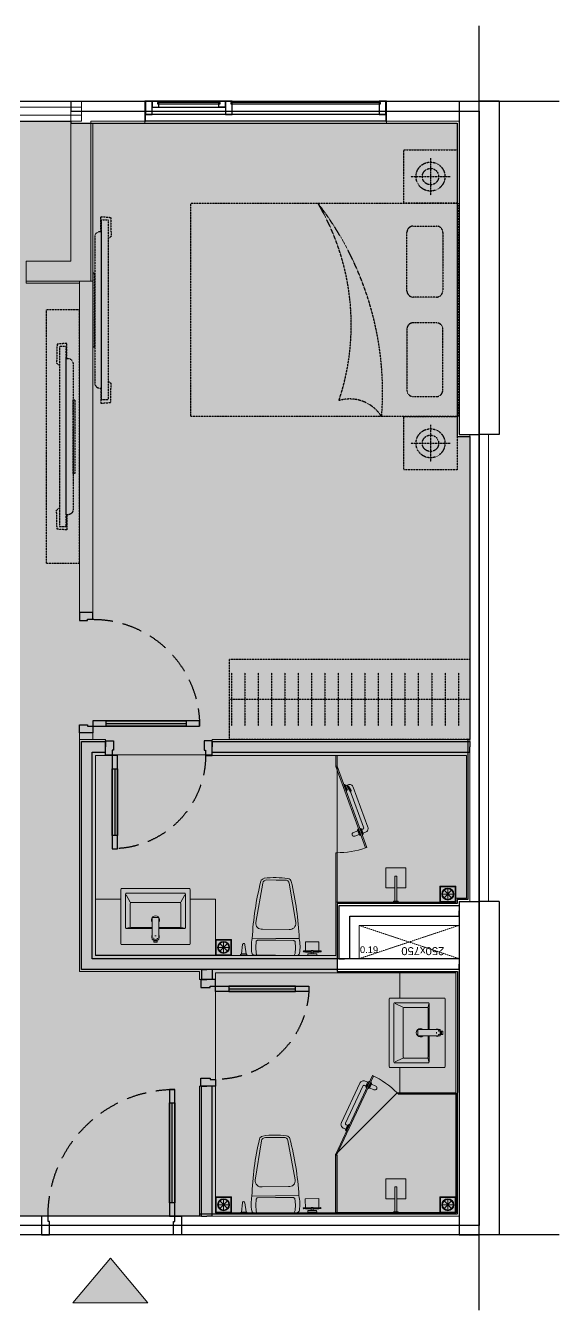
# Model space of a CAD drawing. Header units: millimetres. Extents: x -567 to 9600, y -567 to 9067.
# Drawn here: x 5602 to 9600, y -567 to 9067 of the extents above; entities that cross this region are included whole.
import ezdxf
from ezdxf.enums import TextEntityAlignment as Align

# ---------------------------------------------------------------- set-up
doc = ezdxf.new("R2010")
doc.units = ezdxf.units.MM
for name, pattern in [('3PN B$0$HIDDENX2', [0.75, 0.5, -0.25]), ('DHDASHED4', [1.6, 0.8, -0.8]), ('HIDDEN', [9.525, 6.35, -3.175]), ('Xref Y2-Y4 ME$0$Xref MB Y2.Y4$0$Xr_truc thang N3 tang dien hinh$0$T-Can ho$0$HIDDEN3', [0.2, 0.1, -0.1])]:
    doc.linetypes.add(name, pattern=pattern)
doc.layers.get('0').update_dxf_attribs({"color": 231})
doc.layers.get('DefPoints').update_dxf_attribs({"color": 191})
doc.layers.add('2pn+g2', color=7, linetype='Continuous', true_color=0xeecdb4)
doc.layers.add('A-AREA-SPACE', color=130, linetype='Continuous', plot=False)
doc.layers.add('A-AREA-WALL-CENTER', color=210, linetype='Continuous', plot=False)
for name, color, linetype in [('A-CONC', 2, 'Continuous'), ('A-DOOR', 142, 'Continuous'), ('A-FURN', 251, 'DHDASHED4'), ('A-WALL', 1, 'Continuous')]:
    doc.layers.add(name, color=color, linetype=linetype)
for name, color, linetype, lineweight in [('A-EQPM', 127, 'Continuous', 9), ('A-FNSH', 253, 'Continuous', 9), ('A-Hatch mau co cau', 7, 'Continuous', 9), ('A-RAIL', 153, 'Continuous', 9), ('A-Truc ky thuat', 162, 'Continuous', 0), ('A-WALL-INT', 31, 'Continuous', 20), ('A-WALL-PRTN', 6, 'Continuous', 9)]:
    doc.layers.add(name, color=color, linetype=linetype, lineweight=lineweight)
doc.styles.add('Xref Y2-Y4 ME$0$Xref MB Y2.Y4$0$Xr_truc thang N3 tang dien hinh$0$T-Can ho$0$Arial', font='arial.ttf')

# ---------------------------------------------------------------- blocks, each defined once
blk = doc.blocks.new('*U42')
blk.add_lwpolyline([(0, 0), (0, 250), (750, 250), (750, 0)], close=True)
at = {"linetype": 'Xref Y2-Y4 ME$0$Xref MB Y2.Y4$0$Xr_truc thang N3 tang dien hinh$0$T-Can ho$0$HIDDEN3'}
for points in [[(0, 0), (750, 250)], [(0, 250), (750, 0)]]:
    blk.add_lwpolyline(points, dxfattribs=at)
at = {"style": 'Xref Y2-Y4 ME$0$Xref MB Y2.Y4$0$Xr_truc thang N3 tang dien hinh$0$T-Can ho$0$Arial'}
blk.add_text('0.19', height=50, dxfattribs=at).set_placement((6.6, 42.7))
blk.add_attdef('--', text='', height=88, dxfattribs=at).set_placement((126.6, 189.6), align=Align.MIDDLE_CENTER)
blk = doc.blocks.new('F-PN-GIUONG-2000X1600')
at = {"linetype": 'HIDDEN', "ltscale": 0.3}
for p, q in [((332.5, -150.5), (159.2, -150.5)), ((111.4, -198.4), (111.4, -655.8)), ((380.4, -655.8), (380.4, -198.4)), ((159.2, -703.7), (332.5, -703.7)), ((111.4, -1381), (111.4, -944.2)), ((159.2, -896.3), (332.5, -896.3)), ((380.4, -944.2), (380.4, -1381)), ((332.5, -1428.8), (159.2, -1428.8))]:
    blk.add_line(p, q, dxfattribs=at)
blk.add_lwpolyline([(2000, 0), (2000, -1600), (0, -1600), (0, 0), (2000, 0)], dxfattribs=at)
for centre, radius, start, end in [((2879.5, -182.5), 2316.9, 175.48135, 217.72002), ((808.7, 149.5), 281.8, 212.03819, 286.6668), ((159.2, -198.4), 47.8, 90, 180), ((332.5, -198.4), 47.8, 0, 90), ((2591, -687.7), 1793.5, 161.56279, 210.57443), ((159.2, -655.8), 47.8, 180, 270), ((332.5, -655.8), 47.8, 270, 0), ((159.2, -944.2), 47.8, 90, 180), ((332.5, -944.2), 47.8, 0, 90), ((159.2, -1381), 47.8, 180, 270), ((332.5, -1381), 47.8, 270, 0)]:
    blk.add_arc(centre, radius, start, end, dxfattribs=at)
blk = doc.blocks.new('E-VS-VOISENTAM-01')
at = {"color": 0}
blk.add_lwpolyline([(-105.3, -7.6), (-105.3, -75.1), (-255.3, -75.1), (-255.3, 74.9), (-105.3, 74.9), (-105.3, 7.4)], dxfattribs=at)
for points in [[(-195.1, -7.6), (-6.3, -7.6), (-6.3, 7.4), (-195.1, 7.4)], [(-6.3, -17.9), (0, -17.9), (0, 17.9), (-6.3, 17.9)]]:
    blk.add_lwpolyline(points, close=True, dxfattribs=at)
blk = doc.blocks.new('E-VS-LAVABO-01')
at = {"extrusion": (0, 0, -1)}
for p, q in [((-260, 86), (-260, 494)), ((-254, 500), (254, 500)), ((260, 494), (260, 86)), ((-225, 206), (-225, 459)), ((-219, 465), (219, 465)), ((-190.4, 397.6), (-218.8, 454.4)), ((-190, 213.5), (-190, 389)), ((-184, 395), (184, 395)), ((190, 213.5), (190, 389)), ((190.4, 397.6), (218.8, 454.4)), ((225, 459), (225, 206)), ((-24, 200), (-219, 200)), ((-217.6, 203), (-192.4, 208.4)), ((-24, 207.5), (-184, 207.5)), ((-22, 283.7), (22, 283.7)), ((184, 207.5), (24, 207.5)), ((219, 200), (24, 200)), ((217.6, 203), (192.4, 208.4)), ((-25.4, 150), (-26.5, 150)), ((-24, 150), (-24, 151.6)), ((-15.5, 128.2), (-13.1, 128.2)), ((-12.5, 124.1), (-12.5, 128.5)), ((-12.5, 99.6), (-12.5, 113.7)), ((-10.5, 115.7), (-7.5, 115.7)), ((10.5, 97.6), (-10.5, 97.6)), ((7.5, 115.5), (-7.5, 115.5)), ((5, 145), (-5, 145)), ((7.5, 115.7), (10.5, 115.7)), ((12.5, 123.8), (13.1, 123.8)), ((12.5, 99.6), (12.5, 113.7)), ((13.1, 126), (14.9, 126)), ((14.9, 123.8), (15.5, 123.8)), ((26.5, 150), (25.4, 150)), ((254, 80), (-254, 80))]:
    blk.add_line(p, q, dxfattribs=at)
for p, q in [((-260, 420), (-450, 420)), ((-450, 420), (-450, 0)), ((450, 420), (260, 420)), ((450, 0), (450, 420)), ((-450, 0), (450, 0))]:
    blk.add_line(p, q)
at = {"extrusion": (0, 0, -1), "flags": 128}
for points in [[(24, 119), (24, 281.7), (24, 282.4)], [(-24, 119), (-24, 281.7), (-24, 282.4)], [(-22, 117), (-15.6, 117), (15.6, 117), (22, 117)], [(12, 115), (14.4, 116.3), (15.6, 117)], [(12.8, 128.8), (15.5, 128.8), (15.5, 128.2), (13.1, 128.2), (13.1, 124.4), (15.5, 124.4), (15.5, 123.8), (12.8, 123.8), (15.5, 123.8)], [(11, 114), (10.5, 114), (-10.5, 114), (-11, 114)], [(10.5, 108.1), (0, 108.1), (-10.5, 108.1)], [(-15.6, 117), (-14.4, 116.3), (-12, 115)]]:
    blk.add_lwpolyline(points, dxfattribs=at)
for points in [[(22, 284.4), (-22, 284.4)], [(-12.5, 128.8), (-12.5, 123.8), (-13.1, 123.8), (-13.1, 126), (-14.9, 126), (-14.9, 123.8), (-15.5, 123.8), (-15.5, 128.8), (-14.9, 128.8), (-14.9, 126.6), (-13.1, 126.6), (-13.1, 128.8)]]:
    blk.add_lwpolyline(points, close=True, dxfattribs=at)
at = {"extrusion": (0, 0, -1)}
for centre, radius, start, end in [((254, 494), 6, 0, 90), ((-254, 494), 6, 90, 180), ((219, 459), 6, 0, 90), ((184, 389), 6, 0, 90), ((-184, 389), 6, 90, 180), ((-219, 459), 6, 90, 180), ((0, 265), 31, 320.62686, 219.37314), ((219, 206), 6, 270, 0), ((184, 213.5), 6, 270, 0), ((22, 281.7), 1.99, 0.21514, 90.21353), ((-22, 281.7), 1.99, 89.78647, 179.78486), ((-184, 213.5), 6, 180, 270), ((-219, 206), 6, 180, 270), ((0, 139.7), 27.5, 330.77713, 28.28414), ((0, 139.7), 26.5, 334.91237, 24.22074), ((22, 119), 2, 270, 0), ((12.8, 128.5), 0.298, 89.78647, 179.78486), ((12.8, 124.1), 0.298, 180.21514, 270.21353), ((12.8, 124.1), 0.298, 180.21514, 270.21353), ((10.5, 113.7), 2, 0, 39.64467), ((11, 112.5), 1.5, 0, 90), ((11, 109.6), 1.5, 270, 0), ((10.5, 99.6), 2, 270, 0), ((10.5, 113.7), 2, 40.21561, 90), ((-10.5, 113.7), 2, 90, 139.5327), ((-10.5, 99.6), 2, 180, 270), ((-11, 112.5), 1.5, 90, 180), ((-11, 109.6), 1.5, 180, 270), ((-10.5, 113.7), 2, 140.36277, 180), ((-22, 119), 2, 180, 270), ((0, 139.7), 26.5, 154.68391, 205.08763), ((0, 139.7), 27.5, 151.64819, 209.22287), ((254, 86), 6, 270, 0), ((-254, 86), 6, 180, 270)]:
    blk.add_arc(centre, radius, start, end, dxfattribs=at)
for centre, major_axis, start_param, end_param in [((-22, 282.4), (2, 0), 1.570796, 3.141593), ((22, 282.4), (-2, 0), 3.141593, 4.712389)]:
    blk.add_ellipse(centre, major_axis=major_axis, ratio=0.984382, start_param=start_param, end_param=end_param)
for points, knots in [([(-24, 150.6), (-24, 150.8), (-24, 151.4), (-24, 152.7), (-24, 154.5), (-24, 156.5), (-24, 158.3), (-24, 159.4), (-24, 159.7)], [0, 0, 0, 0, 0.170042, 0.387138, 0.569985, 0.748798, 0.931358, 1, 1, 1, 1]), ([(-10.5, 108.1), (-10.6, 108.1), (-10.7, 108.1), (-10.8, 108.1), (-11, 108.1), (-11, 108.1), (-11, 108.1)], [0, 0, 0, 0, 0.250855, 0.500152, 0.749125, 1, 1, 1, 1]), ([(10.5, 108.1), (10.6, 108.1), (10.7, 108.1), (10.8, 108.1), (11, 108.1), (11, 108.1), (11, 108.1)], [0, 0, 0, 0, 0.250855, 0.500152, 0.749125, 1, 1, 1, 1]), ([(24, 150.6), (24, 150.8), (24, 151.4), (24, 152.7), (24, 154.5), (24, 156.5), (24, 158.3), (24, 159.4), (24, 159.7)], [0, 0, 0, 0, 0.170042, 0.387138, 0.569985, 0.748798, 0.931358, 1, 1, 1, 1])]:
    blk.add_open_spline(points, degree=3, knots=knots)
blk = doc.blocks.new('E-VS-BONCAU-01')
for p, q in [((-145.5, -13.9), (-139.8, 0.5)), ((-148.9, -57.3), (-145.5, -13.9)), ((-146.2, -104.4), (-148.9, -57.3)), ((145.4, -15), (148.5, -58.4)), ((148.5, -58.4), (145.4, -105.5)), ((213.1, -0.8), (265.4, -1)), ((221.8, -9.6), (256.7, -9.7)), ((230.2, -79.4), (221.8, -9.6)), ((256.7, -9.7), (247.7, -79.5)), ((-0.5, -126.3), (-176.3, -125.6)), ((-136.7, -112.2), (-146.2, -104.4)), ((-0.4, -113.3), (-136.7, -112.2)), ((-0.5, -126.3), (-0.5, -126.3)), ((175.4, -127), (-0.5, -126.3)), ((135.8, -113.2), (-0.4, -113.3)), ((145.4, -105.5), (135.8, -113.2)), ((-150.9, -245), (-101.2, -539.8)), ((-100, -194.5), (98.5, -195.2)), ((149, -246.1), (97.1, -540.5)), ((-71.2, -564.4), (-2.2, -564.6)), ((-2.2, -564.6), (66.9, -564.9))]:
    blk.add_line(p, q)
for points in [[(-307.4, -12.3), (-240.3, -12.3), (-240.3, 0.4), (-307.4, 0.4)], [(-324.6, -100.9), (-223.3, -100.9), (-223.3, -24.5), (-324.6, -24.5)], [(-281.4, -35.9), (-281.4, -12.3), (-266.2, -12.3), (-266.2, -35.9)]]:
    blk.add_lwpolyline(points, close=True)
for points in [[(160.1, -0.6), (0, 0), (-160.1, 0.6)], [(139.8, -0.5), (145.4, -15)]]:
    blk.add_lwpolyline(points)
for points in [[(-337.2, -33.4), (-281.4, -33.4), (-281.4, -26.6), (-337.2, -26.6, 1)], [(-210.5, -33.4), (-266.2, -33.4), (-266.2, -26.6), (-210.5, -26.6, -1)]]:
    blk.add_lwpolyline(points, format="xyb", close=True)
for centre, radius, start, end in [((225.4, 2.7), 12.8, 195.93034, 253.62994), ((238.9, -79.4), 8.72, 179.78014, 359.78014), ((253.1, 2.6), 12.8, 285.93034, 343.62994)]:
    blk.add_arc(centre, radius, start, end)
for centre, major_axis, ratio, start_param, end_param in [((-160.1, -17.6), (-12.9, -12.8), 1, 3.926991, 5.363819), ((-160.1, -17.6), (-12.9, -12.8), 1, 3.926991, 5.363819), ((-160.1, -17.6), (-12.9, -12.8), 1, 3.926991, 5.363819), ((160, -18.8), (-12.9, -12.8), 1, 2.490163, 3.926991), ((160, -18.8), (-12.9, -12.8), 1, 2.490163, 3.926991), ((-309.7, -59.9), (-491.9, 11.9), 0.754969, 2.992228, 3.290957), ((1638.9, -88), (-275.8, 1956.4), 0.917923, 1.461172, 1.68042), ((-105.7, -239.6), (-32.1, 32.3), 1, 5.374496, 7.190108), ((103.9, -240.4), (-32.3, -32.1), 1, 2.23467, 4.050282), ((-85.9, -545.6), (-22.1, -22), 1, -0.518895, 0.614897), ((-85.9, -545.6), (-22.1, -22), 1, -0.518895, 0.614897), ((-71, -533.5), (-21.8, 21.9), 1, 0.993435, 2.351364), ((-9.9, -27.7), (-393.7, -390.7), 1, 0.641923, 0.802984), ((-9.9, -27.7), (-393.7, -390.7), 1, 0.641923, 0.802984), ((9.6, -27.8), (-390.7, 393.7), 1, 2.338609, 2.49967), ((9.6, -27.8), (-390.7, 393.7), 1, 2.338609, 2.49967), ((66.9, -534), (-21.8, 21.9), 1, 2.361025, 3.718954), ((81.7, -546.2), (-22.1, -22), 1, 0.955899, 2.089692), ((81.7, -546.2), (-22.1, -22), 1, 0.955899, 2.089692)]:
    blk.add_ellipse(centre, major_axis=major_axis, ratio=ratio, start_param=start_param, end_param=end_param)
at = {"extrusion": (0, 0, -1)}
for centre, major_axis, ratio, start_param, end_param in [((309.2, -62.3), (492, 8.1), 0.754969, 2.992228, 3.290957), ((-1639.5, -75.4), (-290.8, -1954.2), 0.917923, 4.602765, 4.822013)]:
    blk.add_ellipse(centre, major_axis=major_axis, ratio=ratio, start_param=start_param, end_param=end_param, dxfattribs=at)
blk = doc.blocks.new('*U33')
for p, q in [((0, -1100), (0.1, -80)), ((0, -1100), (0.1, -100)), ((-103.5, -271.2), (-78.5, -227.9)), ((-72.2, -266.6), (-55.1, -219.6)), ((-174.8, -548.5), (-191.9, -595.4)), ((-157.9, -554.6), (-175, -601.6))]:
    blk.add_line(p, q)
for points in [[(0, 0), (0, -80), (10, -80), (10, 0), (0, 0)], [(-100, -273.2), (-75, -229.9), (-78.5, -227.9), (-86.7, -230.1), (-105.7, -263), (-103.5, -271.2), (-100, -273.2)], [(-68.4, -267.9), (-51.3, -221), (-55.1, -219.6), (-62.8, -223.2), (-75.8, -258.9), (-72.2, -266.6), (-68.4, -267.9)], [(-171.1, -549.8), (-188.2, -596.8), (-191.9, -595.4), (-195.5, -587.8), (-182.5, -552), (-174.8, -548.5), (-171.1, -549.8)], [(-161.7, -553.3), (-178.8, -600.2), (-175, -601.6), (-167.3, -598), (-154.3, -562.3), (-157.9, -554.6), (-161.7, -553.3)], [(0, -730), (0, -1100), (10, -1100), (10, -730), (0, -730)]]:
    blk.add_lwpolyline(points)
blk.add_lwpolyline([(0, -80), (9.4, -83.4), (-213, -694.1), (-222.4, -690.8)], close=True)
for points in [[(-194.2, -584), (-213, -577.2, -0.414214), (-230.9, -538.7), (-121.4, -238, -0.414214), (-82.9, -220.1), (-64.1, -226.9), (-74.4, -255.1), (-83.8, -251.7, 0.414214), (-96.6, -257.7), (-199.3, -539.6, 0.414214), (-193.3, -552.4), (-183.9, -555.8), (-194.2, -584)], [(-166, -594.3), (-133.1, -606.2, 1), (-122.8, -578), (-155.7, -566.1), (-166, -594.3)]]:
    blk.add_lwpolyline(points, format="xyb")
at = {"ltscale": 5}
blk.add_arc((0, -80), 650, 250.87168, 270.3104, dxfattribs=at)
blk = doc.blocks.new('*U45')
blk.add_line((3040, 150), (0, 150))
for points in [[(0, 150), (3040, 150), (3040, 0), (0, 0)], [(0, 105), (3040, 105), (3040, 45), (0, 45)]]:
    blk.add_lwpolyline(points, close=True)
blk = doc.blocks.new('*U41')
at = {"linetype": 'HIDDEN', "ltscale": 0.3}
for points in [[(1900, 0), (1900, -250), (0, -250), (0, 0)], [(673.1, -33.8), (673.1, -48), (1226.9, -48), (1226.9, -33.8)], [(1625, -100), (1625, -150), (275, -150), (275, -100)]]:
    blk.add_lwpolyline(points, close=True, dxfattribs=at)
for points in [[(364.2, -93.8), (250.4, -93.8), (256.3, -167.7), (398.5, -171.1), (415.2, -150)], [(1535.8, -93.8), (1649.6, -93.8), (1643.7, -167.7), (1501.5, -171.1), (1484.8, -150)]]:
    blk.add_lwpolyline(points, dxfattribs=at)
blk.add_lwpolyline([(1535.8, -100), (1535.8, -86.3, 0.414214), (1497.4, -48), (402.6, -48, 0.414214), (364.2, -86.3), (364.2, -100)], format="xyb", close=True, dxfattribs=at)
blk = doc.blocks.new('F-PK-TV-01')
at = {"linetype": 'HIDDEN', "ltscale": 0.3}
for points in [[(0, -113.8), (0, 0), (-73.9, -5.9), (-77.3, -148.1), (-56.2, -164.8)], [(0, -1285.4), (0, -1399.2), (-73.9, -1393.3), (-77.3, -1251.1), (-56.2, -1234.4)]]:
    blk.add_lwpolyline(points, dxfattribs=at)
for points in [[(-6.2, -1374.6), (-56.2, -1374.6), (-56.2, -24.6), (-6.2, -24.6)], [(60, -422.7), (45.8, -422.7), (45.8, -976.5), (60, -976.5)]]:
    blk.add_lwpolyline(points, close=True, dxfattribs=at)
blk.add_lwpolyline([(-6.2, -1285.4), (7.4, -1285.4, 0.414214), (45.8, -1247), (45.8, -152.2, 0.414214), (7.4, -113.8), (-6.2, -113.8)], format="xyb", close=True, dxfattribs=at)
blk = doc.blocks.new('F-PN-DONGIUONG-01')
at = {"linetype": 'HIDDEN', "ltscale": 0.3}
for p, q in [((-200, -348.1), (-200, -51.9)), ((-338.8, -200), (-61.2, -200))]:
    blk.add_line(p, q, dxfattribs=at)
blk.add_lwpolyline([(0, -400), (-400, -400), (-400, 0), (0, 0)], close=True, dxfattribs=at)
for radius in [108.5, 61.3]:
    blk.add_circle((-200, -200), radius, dxfattribs=at)
blk = doc.blocks.new('*U31')
at = {"linetype": 'HIDDEN', "ltscale": 0.3}
for p, q in [((86.1, 499.5), (86.1, 101.1)), ((186.1, 499.5), (186.1, 101.1)), ((286.1, 499.5), (286.1, 101.1)), ((386.1, 499.5), (386.1, 101.1)), ((486.1, 499.5), (486.1, 101.1)), ((586.1, 499.5), (586.1, 101.1)), ((686.1, 499.5), (686.1, 101.1)), ((786.1, 499.5), (786.1, 101.1)), ((886.1, 499.5), (886.1, 101.1)), ((986.1, 499.5), (986.1, 101.1)), ((1086.1, 499.5), (1086.1, 101.1)), ((1186.1, 499.5), (1186.1, 101.1)), ((1286.1, 499.5), (1286.1, 101.1)), ((1386.1, 499.5), (1386.1, 101.1)), ((1486.1, 499.5), (1486.1, 101.1)), ((1586.1, 499.5), (1586.1, 101.1)), ((1686.1, 499.5), (1686.1, 101.1)), ((1786.1, 499.5), (1786.1, 101.1)), ((0, 300), (1800, 300))]:
    blk.add_line(p, q, dxfattribs=at)
blk.add_lwpolyline([(0, 0), (1800, 0), (1800, 600), (0, 600)], close=True, dxfattribs=at)
blk = doc.blocks.new('E-CHUNG-GATHOATSAN-01')
at = {"ltscale": 2}
for p, q in [((60, 20), (60, 100)), ((100, 60), (20, 60)), ((88.3, 88.3), (31.7, 31.7)), ((88.3, 31.7), (31.7, 88.3))]:
    blk.add_line(p, q, dxfattribs=at)
for points in [[(120, 120), (0, 120), (0, 0), (120, 0)], [(115, 115), (5, 115), (5, 5), (115, 5)]]:
    blk.add_lwpolyline(points, close=True, dxfattribs=at)
for radius in [45, 40]:
    blk.add_circle((60, 60), radius, dxfattribs=at)
blk = doc.blocks.new('*U51')
blk.add_line((-100, 70), (-850, 70))
for points in [[(140, 1050), (140, 990), (40, 990), (40, 1000), (0, 1000), (0, 1050)], [(0, 50), (-950, 50), (-950, 90), (0, 90)], [(-100, 50), (-100, 90), (-850, 90), (-850, 50)], [(140, 0), (140, 60), (40, 60), (40, 50), (0, 50), (0, 0)]]:
    blk.add_lwpolyline(points, close=True)
at = {"linetype": '3PN B$0$HIDDENX2', "ltscale": 300}
blk.add_arc((0, 50), 950, 90, 180, dxfattribs=at)
blk = doc.blocks.new('*U52')
blk.add_line((-100, 70), (-700, 70))
for points in [[(100, 900), (100, 840), (40, 840), (40, 850), (0, 850), (0, 900)], [(0, 50), (-800, 50), (-800, 90), (0, 90)], [(-100, 50), (-100, 90), (-700, 90), (-700, 50)], [(100, 0), (100, 60), (40, 60), (40, 50), (0, 50), (0, 0)]]:
    blk.add_lwpolyline(points, close=True)
at = {"linetype": '3PN B$0$HIDDENX2', "ltscale": 300}
blk.add_arc((0, 50), 800, 90, 180, dxfattribs=at)
blk = doc.blocks.new('*U59')
blk.add_line((-100, 70), (-600, 70))
for points in [[(110, 800), (110, 740), (40, 740), (40, 750), (0, 750), (0, 800)], [(0, 50), (-700, 50), (-700, 90), (0, 90)], [(-100, 50), (-100, 90), (-600, 90), (-600, 50)], [(110, 0), (110, 60), (40, 60), (40, 50), (0, 50), (0, 0)]]:
    blk.add_lwpolyline(points, close=True)
at = {"linetype": '3PN B$0$HIDDENX2', "ltscale": 300}
blk.add_arc((0, 50), 700, 90, 180, dxfattribs=at)
blk = doc.blocks.new('*U53')
blk.add_line((-100, -70), (-600, -70))
for points in [[(110, 0), (110, -60), (40, -60), (40, -50), (0, -50), (0, 0)], [(0, -50), (-700, -50), (-700, -90), (0, -90)], [(-100, -50), (-100, -90), (-600, -90), (-600, -50)], [(110, -800), (110, -740), (40, -740), (40, -750), (0, -750), (0, -800)]]:
    blk.add_lwpolyline(points, close=True)
at = {"linetype": '3PN B$0$HIDDENX2', "ltscale": 300}
blk.add_arc((0, -50), 700, 180, 270, dxfattribs=at)
blk = doc.blocks.new('*U49')
blk.add_line((0, -150), (1800, -150))
at = {"ltscale": 2000}
for points in [[(0, 0), (0, -150), (-5, -150), (-5, 0)], [(1805, 0), (1805, -150), (1800, -150), (1800, 0)]]:
    blk.add_lwpolyline(points, close=True, dxfattribs=at)
for points in [[(1800, 0), (0, 0), (0, -100), (1800, -100)], [(0, 0), (50, 0), (50, -100), (0, -100)], [(1150, 0), (1200, 0), (1200, -100), (1150, -100)], [(1200, 0), (1750, 0), (1750, -45), (1200, -45)], [(1250, 0), (1200, 0), (1200, -45), (1250, -45)], [(1700, 0), (1750, 0), (1750, -45), (1700, -45)], [(1750, 0), (1800, 0), (1800, -100), (1750, -100)], [(40, -10), (1160, -10), (1160, -20), (40, -20)], [(1240, -10), (1710, -10), (1710, -20), (1240, -20)]]:
    blk.add_lwpolyline(points, close=True)
blk = doc.blocks.new('A$C99de5d64')
at = {"layer": 'A-Hatch mau co cau', "true_color": 0xb30000}
h = blk.add_hatch(color=12, dxfattribs=at)
h.dxf.hatch_style = 1
h.paths.add_polyline_path([(-174.8, 210), (0, 0), (175.2, 210)])
at = {"layer": 'A-Hatch mau co cau', "color": 12, "true_color": 0xb30000}
blk.add_lwpolyline([(-174.8, 210), (0, 0), (175.2, 210)], close=True, dxfattribs=at)
blk = doc.blocks.new('MB TDH-R1.06$0$Tonkin_Dg63_63x220_P')
for p, q in [((50.27, 18.72), (54.97, 20.43)), ((50.88, 17.03), (55.58, 18.74)), ((22.08, 8.46), (17.38, 6.75))]:
    blk.add_line(p, q)
blk.add_lwpolyline([(0, 0), (0.34, -0.94), (60.14, 20.83), (59.8, 21.77)], close=True)
for points in [[(53.82, 20.65), (53.14, 22.53, 0.414214), (49.29, 24.33), (19.22, 13.38, 0.414214), (17.43, 9.54), (18.11, 7.66), (20.93, 8.68), (20.59, 9.62, -0.414214), (21.19, 10.9), (49.38, 21.17, -0.414214), (50.66, 20.57), (51, 19.63), (53.82, 20.65)], [(54.85, 17.83), (56.04, 14.55, -1), (53.23, 13.52), (52.03, 16.81), (54.85, 17.83)]]:
    blk.add_lwpolyline(points, format="xyb")
for points in [[(50.41, 18.35), (55.1, 20.06), (54.97, 20.43), (54.2, 20.79), (50.63, 19.49), (50.27, 18.72), (50.41, 18.35)], [(50.75, 17.41), (55.45, 19.12), (55.58, 18.74), (55.22, 17.97), (51.65, 16.67), (50.88, 17.03), (50.75, 17.41)], [(22.21, 8.09), (17.52, 6.38), (17.38, 6.75), (17.74, 7.52), (21.31, 8.82), (22.08, 8.46), (22.21, 8.09)]]:
    blk.add_lwpolyline(points)
at = {"ltscale": 5}
blk.add_arc((0, 0), 63.64, 0, 20, dxfattribs=at)
blk = doc.blocks.new('*U91')
for points in [[(0, 920), (-440.3, 920), (-430.8, 910), (0, 910), (0, 920)], [(0, 920), (-440.3, 920), (-430.8, 910), (0, 910), (0, 920)], [(-900, 20), (-900, 460.4), (-890, 450.4), (-890, 20), (-900, 20)], [(-900, 20), (-900, 460.4), (-890, 450.4), (-890, 20), (-900, 20)]]:
    blk.add_lwpolyline(points)
at = {"layer": 'DefPoints'}
blk.add_lwpolyline([(-440.3, 920), (0, 920), (0, 20), (-900, 20), (-900, 460.4), (-440.3, 920)], dxfattribs=at)
at = {"xscale": 10.21370210187853, "yscale": 10.21370210187853, "zscale": 10.21370210187853, "rotation": 44.99999999999083}
blk.add_blockref('MB TDH-R1.06$0$Tonkin_Dg63_63x220_P', (-900, 460.4), dxfattribs=at)

msp = doc.modelspace()

# ---------------------------------------------------------------- hatches: boundary and pattern name
at = {"layer": '2pn+g2', "ltscale": 0.3}
h = msp.add_hatch(color=256, dxfattribs=at)
h.dxf.hatch_style = 1
h.paths.add_polyline_path([(2980, 7500), (3180, 7500), (3180, 7300), (2980, 7300)], flags=16)
h.paths.add_polyline_path([(315, 8335), (2980, 8335), (2980, 8350), (5940, 8350), (5940, 8335.3), (8835, 8335), (8835, 5985), (8930, 5985), (8930, 3714.9), (8915, 3715.1), (8915, 2515), (8835, 2515), (8835, 2485), (7935, 2485), (7935, 1975), (8836.4, 1975), (8835, 155), (7049.5, 155), (6904.5, 155), (6904.5, 140), (2515, 140), (2515, 315), (1200, 315), (1200, 500), (550, 500), (550, 300), (150, 300), (150, 1400), (150, 1400), (150, 2465), (165, 2465), (165, 5985), (315, 5985)])

# ---------------------------------------------------------------- linework, layer by layer
at = {"layer": 'A-AREA-SPACE', "ltscale": 0.3}
msp.add_lwpolyline([(2980, 8350), (5940, 8350), (5940, 8335.3), (8835, 8335), (8835, 5985), (8930, 5985), (8930, 3714.9), (8915, 3715.1), (8915, 2515), (8835, 2515), (8835, 2485), (7935, 2485), (7935, 1975), (8836.4, 1975), (8835, 155), (7049.5, 155), (6904.5, 155), (6904.5, 140), (2515, 140)], dxfattribs=at)
at = {"layer": 'A-AREA-WALL-CENTER'}
msp.add_lwpolyline([(80, 8425), (2980, 8425), (2980, 8500), (5940, 8500), (5940, 8425), (9000, 8425), (9000, 70), (80, 70), (80, 300), (0, 300), (0, 2300), (0, 2300), (80, 2300)], close=True, dxfattribs=at)
at = {"layer": 'A-CONC'}
for p, q in [((8850, 8500), (9000, 8500)), ((8850, 8500), (8850, 6000)), ((9150, 8500), (9000, 8500)), ((9150, 8500), (9150, 6000)), ((8850, 6000), (9000, 6000)), ((9150, 6000), (9000, 6000)), ((8850, 2500), (9000, 2500)), ((8850, 2500), (8850, 0)), ((9150, 2500), (9000, 2500)), ((9150, 2500), (9150, 0)), ((8850, 0), (9000, 0)), ((9150, 0), (9000, 0))]:
    msp.add_line(p, q, dxfattribs=at)
at = {"layer": 'A-FNSH', "ltscale": 0.3}
for p, q in [((6495, 8350), (6090, 8350)), ((6090, 8350), (6090, 7150)), ((6495, 8335), (6105, 8335)), ((6105, 8335), (6105, 7150)), ((6495, 8350), (6495, 8342.5)), ((6495, 8335), (6495, 8342.5)), ((8850, 8350), (8305, 8350)), ((8305, 8350), (8305, 8342.5)), ((8305, 8335), (8305, 8342.5)), ((8835, 8335), (8305, 8335)), ((8835, 5985), (8835, 8335)), ((8850, 6000), (8850, 8350)), ((6005, 7150), (5605, 7150)), ((5605, 7150), (5605, 7142.5)), ((5605, 7135), (5605, 7142.5)), ((6005, 7135), (5605, 7135)), ((6005, 7150), (6005, 7142.5)), ((6005, 7135), (6005, 7142.5)), ((6090, 7150), (6097.5, 7150)), ((6105, 7150), (6097.5, 7150)), ((8930, 5985), (8835, 5985)), ((8930, 6000), (8850, 6000)), ((8930, 6000), (8930, 5992.5)), ((8930, 5985), (8930, 5992.5)), ((6005, 1975), (6005, 3715)), ((6005, 3715), (6200, 3715)), ((6020, 1990), (6020, 3700)), ((6020, 3700), (6200, 3700)), ((6200, 3715), (6200, 3707.5)), ((6200, 3700), (6200, 3707.5)), ((7000, 3715), (7000, 3707.5)), ((7000, 3715), (8930, 3715)), ((7000, 3700), (7000, 3707.5)), ((7000, 3700), (8930, 3700)), ((8930, 3715), (8930, 3707.5)), ((8930, 3700), (8930, 3707.5)), ((6200, 3620), (6100, 3620)), ((6100, 3620), (6100, 2070)), ((6200, 3595), (6125, 3595)), ((6125, 3595), (6125, 2095)), ((6200, 3620), (6200, 3607.5)), ((6200, 3595), (6200, 3607.5)), ((6200, 3600), (7000, 3600)), ((8930, 3620), (7000, 3620)), ((7000, 3620), (7000, 3607.5)), ((7000, 3595), (7000, 3607.5)), ((8905, 3595), (7000, 3595)), ((8905, 2525), (8905, 3595)), ((8930, 2500), (8930, 3620)), ((8825, 2495), (8825, 2525)), ((8825, 2525), (8905, 2525)), ((7925, 2095), (7925, 2495)), ((7925, 2495), (8825, 2495)), ((7950, 2070), (7950, 2470)), ((7950, 2470), (8850, 2470)), ((8850, 2470), (8850, 2500)), ((8850, 2500), (8930, 2500)), ((6100, 2070), (7950, 2070)), ((6125, 2095), (7925, 2095)), ((6904.5, 1975), (6005, 1975)), ((6919.5, 1990), (6020, 1990)), ((6904.5, 1915), (6904.5, 1975)), ((6919.5, 1915), (6919.5, 1990)), ((8850, 1990), (6999.5, 1990)), ((6999.5, 1990), (6999.5, 1915)), ((8825, 1965), (7024.5, 1965)), ((7024.5, 1965), (7024.5, 1915)), ((8825, 165), (8825, 1965)), ((8850, 140), (8850, 1990)), ((6904.5, 1915), (6912, 1915)), ((6919.5, 1915), (6912, 1915)), ((6999.5, 1915), (7012, 1915)), ((7024.5, 1915), (7012, 1915)), ((7024.5, 1875), (7024.5, 1065)), ((6904.5, 140), (6904.5, 1115)), ((6904.5, 1115), (6912, 1115)), ((6919.5, 1115), (6912, 1115)), ((6919.5, 140), (6919.5, 1115)), ((6999.5, 1115), (7012, 1115)), ((6999.5, 1115), (6999.5, 140)), ((7024.5, 1115), (7012, 1115)), ((7024.5, 1115), (7024.5, 165)), ((6904.5, 140), (6912, 140)), ((6919.5, 140), (6912, 140)), ((6999.5, 140), (8850, 140)), ((7024.5, 165), (8825, 165))]:
    msp.add_line(p, q, dxfattribs=at)
at = {"layer": 'A-WALL'}
for p, q in [((6020, 1990), (6020, 3700)), ((6020, 3700), (6200, 3700)), ((6200, 3700), (6200, 3660)), ((7000, 3700), (7000, 3660)), ((7000, 3700), (8930, 3700)), ((8930, 3700), (8930, 3660)), ((6100, 2070), (6100, 3620)), ((6100, 3620), (6200, 3620)), ((6200, 3620), (6200, 3660)), ((7000, 3620), (7000, 3660)), ((7000, 3620), (8930, 3620)), ((8930, 3620), (8930, 3660)), ((7950, 2070), (7950, 2470)), ((7950, 2470), (8850, 2470)), ((8850, 2470), (8850, 2430)), ((8850, 2390), (8850, 2430)), ((8030, 2070), (8030, 2390)), ((8030, 2390), (8850, 2390)), ((8850, 2070), (6100, 2070)), ((7950, 2070), (7990, 2070)), ((8030, 2070), (7990, 2070)), ((8850, 2070), (8850, 2030)), ((8850, 1990), (8850, 2030)), ((8850, 1990), (6020, 1990)), ((6919.5, 1990), (6959.5, 1990)), ((6919.5, 1990), (6919.5, 1915)), ((6999.5, 1990), (6959.5, 1990)), ((6999.5, 1990), (6999.5, 1915)), ((6919.5, 1915), (6959.5, 1915)), ((6999.5, 1915), (6959.5, 1915)), ((6919.5, 140), (6919.5, 1115)), ((6919.5, 1115), (6959.5, 1115)), ((6999.5, 1115), (6959.5, 1115)), ((6999.5, 140), (6999.5, 1115)), ((6919.5, 140), (6959.5, 140)), ((6999.5, 140), (6959.5, 140))]:
    msp.add_line(p, q, dxfattribs=at)
at = {"layer": 'A-WALL-INT'}
for p, q in [((6005, 7150), (6055, 7150)), ((6005, 7150), (6005, 4665)), ((6105, 7150), (6055, 7150)), ((6105, 7150), (6105, 4665)), ((8930, 6000), (9000, 6000)), ((8930, 6000), (8930, 2500)), ((9070, 6000), (9000, 6000)), ((9070, 6000), (9070, 2500)), ((6005, 4665), (6055, 4665)), ((6105, 4665), (6055, 4665)), ((6005, 3715), (6005, 3765)), ((6005, 3765), (6055, 3765)), ((6105, 3765), (6055, 3765)), ((6105, 3715), (6105, 3765)), ((6005, 3715), (6055, 3715)), ((6105, 3715), (6055, 3715)), ((8930, 2500), (9000, 2500)), ((9070, 2500), (9000, 2500)), ((2500, 140), (5720, 140)), ((5720, 140), (5720, 70)), ((6770, 140), (6770, 70)), ((6770, 140), (8850, 140)), ((8850, 140), (8850, 70)), ((5720, 0), (5720, 70)), ((6770, 0), (6770, 70)), ((8850, 0), (8850, 70)), ((2500, 0), (5720, 0)), ((6770, 0), (8850, 0))]:
    msp.add_line(p, q, dxfattribs=at)
at = {"layer": 'A-WALL-PRTN'}
for p, q in [((6495, 8500), (5940, 8500)), ((5940, 8500), (5940, 7300)), ((6495, 8500), (6495, 8425)), ((8850, 8500), (8305, 8500)), ((8305, 8500), (8305, 8425)), ((8850, 8500), (8850, 8425)), ((6495, 8350), (6495, 8425)), ((8305, 8350), (8305, 8425)), ((8850, 8350), (8850, 8425)), ((6495, 8350), (6090, 8350)), ((6090, 8350), (6090, 7150)), ((8850, 8350), (8305, 8350)), ((5940, 7300), (5605, 7300)), ((5605, 7300), (5605, 7225)), ((5605, 7150), (5605, 7225)), ((6090, 7150), (5605, 7150))]:
    msp.add_line(p, q, dxfattribs=at)
at = {"layer": 'DefPoints', "ltscale": 0.3}
for p, q in [((9000, -566.6), (9000, 9066.6)), ((-566.6, 8500), (9600, 8500)), ((9600, 0), (-566.6, 0))]:
    msp.add_line(p, q, dxfattribs=at)

# ---------------------------------------------------------------- block references
at = {"xscale": 1.600000000000002, "yscale": 1.600000000000002, "zscale": 1.600000000000002, "rotation": 180}
msp.add_blockref('A$C99de5d64', (6236.6, -174.7), dxfattribs=at)
at = {"layer": 'A-DOOR', "linetype": 'HIDDEN', "xscale": -1}
msp.add_blockref('*U49', (8300, 8500), dxfattribs=at)
at = {"layer": 'A-DOOR', "ltscale": 0.3, "xscale": -1}
for name, p in [('*U52', (6105, 3765)), ('*U53', (7024.5, 1915))]:
    msp.add_blockref(name, p, dxfattribs=at)
for name, p, rotation in [('*U59', (6200, 3595), 270), ('*U51', (6770, 140), 90)]:
    msp.add_blockref(name, p, dxfattribs=dict(at, rotation=rotation))
at = {"layer": 'A-EQPM', "xscale": -1}
msp.add_blockref('*U33', (7935, 3595), dxfattribs=at)
at = {"layer": 'A-EQPM', "linetype": 'HIDDEN', "xscale": -1, "rotation": 90}
for p in [(8375, 2495), (8375, 165)]:
    msp.add_blockref('E-VS-VOISENTAM-01', p, dxfattribs=at)
at = {"layer": 'A-EQPM', "linetype": 'HIDDEN'}
for name, p, rotation in [('E-VS-BONCAU-01', (7475, 2095.6), 179.9228076344726), ('E-VS-LAVABO-01', (8825, 1515), 90), ('E-VS-BONCAU-01', (7475, 165), 180.9566201192334)]:
    msp.add_blockref(name, p, dxfattribs=dict(at, rotation=rotation))
for name, p in [('E-CHUNG-GATHOATSAN-01', (8705, 2495)), ('E-VS-LAVABO-01', (6575, 2095.6)), ('E-CHUNG-GATHOATSAN-01', (7025, 2095)), ('E-CHUNG-GATHOATSAN-01', (7025, 165)), ('E-CHUNG-GATHOATSAN-01', (8705, 165))]:
    msp.add_blockref(name, p, dxfattribs=at)
at = {"layer": 'A-EQPM'}
msp.add_blockref('*U91', (8825, 145), dxfattribs=at)
at = {"layer": 'A-FURN', "linetype": 'HIDDEN', "rotation": 270}
for p in [(8835, 7735), (8835, 5735)]:
    msp.add_blockref('F-PN-DONGIUONG-01', p, dxfattribs=at)
at = {"layer": 'A-FURN'}
for name, p, rotation in [('F-PN-GIUONG-2000X1600', (8838.7, 6135), 180), ('F-PK-TV-01', (6165, 6235.4), 180.0000000000001)]:
    msp.add_blockref(name, p, dxfattribs=dict(at, rotation=rotation))
at = {"layer": 'A-FURN', "linetype": 'HIDDEN', "xscale": -1, "rotation": 270}
msp.add_blockref('*U41', (6005, 5035), dxfattribs=at)
at = {"layer": 'A-FURN', "xscale": -1}
msp.add_blockref('*U31', (8930, 3715), dxfattribs=at)
at = {"layer": 'A-RAIL', "linetype": 'HIDDEN'}
msp.add_blockref('*U45', (2980, 8350), dxfattribs=at)
at = {"layer": 'A-Truc ky thuat'}
ref = msp.add_blockref('*U42', (8100, 2070), dxfattribs=at)
ref.add_attrib('--', '250x750', dxfattribs={"layer": '0', "height": 60, "rotation": 180, "style": 'Xref Y2-Y4 ME$0$Xref MB Y2.Y4$0$Xr_truc thang N3 tang dien hinh$0$T-Can ho$0$Arial'}).set_placement((8577.6, 2126.6, 0), align=Align.MIDDLE_CENTER)

doc.saveas('drawing.dxf')
